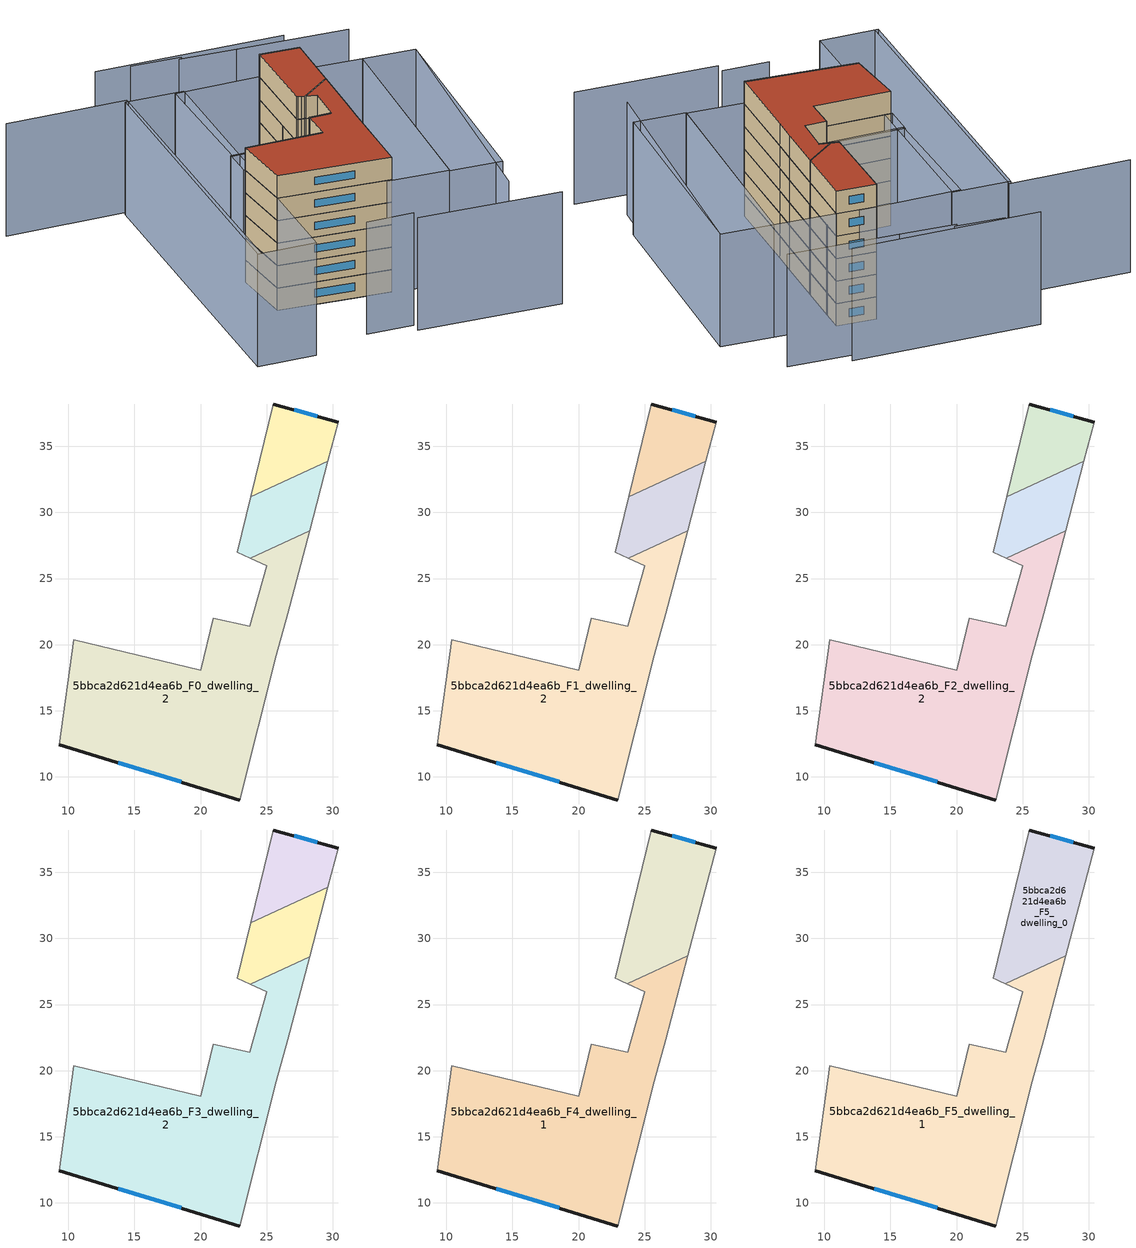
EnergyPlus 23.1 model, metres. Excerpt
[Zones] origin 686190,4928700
5bbca2d621d4ea6b_F0_dwelling_0
 floor ground (EU_floor_Construction): 29.62,33.88 30.39,36.82 25.51,38.2 23.81,31.18 z0
 wall outside (EU_wall_Construction): 25.51,38.2 30.39,36.82 z0:3
 wall adiabatic (EU_wall_Construction): 30.39,36.82 29.62,33.88 / 23.81,31.18 25.51,38.2 z0:3
 wall to 5bbca2d621d4ea6b_F0_dwelling_1 (EU_wall_Construction): 29.62,33.88 23.81,31.18 z0:3
 window (EU_Window_Construction): 27.1,37.75 28.8,37.27 z0.98:2.02
5bbca2d621d4ea6b_F0_dwelling_1
 floor ground (EU_floor_Construction): 28.24,28.62 29.62,33.88 23.81,31.18 22.79,26.99 23.76,26.54 z0
 wall adiabatic (EU_wall_Construction): 23.76,26.54 22.79,26.99 23.81,31.18 / 29.62,33.88 28.24,28.62 z0:3
 wall to 5bbca2d621d4ea6b_F0_dwelling_2 (EU_wall_Construction): 28.24,28.62 23.76,26.54 z0:3
5bbca2d621d4ea6b_F0_dwelling_2
 floor ground (EU_floor_Construction): 22.95,8.26 25.73,19.2 26.59,22.35 28.24,28.62 23.76,26.54 25,25.98 23.71,21.38 20.96,21.99 20.03,18.07 10.42,20.39 9.33,12.45 z0
 wall outside (EU_wall_Construction): 22.95,8.26 9.33,12.45 z0:3
 wall adiabatic (EU_wall_Construction): 28.24,28.62 26.59,22.35 25.73,19.2 22.95,8.26 / 9.33,12.45 10.42,20.39 20.03,18.07 20.96,21.99 23.71,21.38 25,25.98 23.76,26.54 z0:3
 window (EU_Window_Construction): 18.52,9.62 13.76,11.09 z0.98:2.02
5bbca2d621d4ea6b_F1_dwelling_0
 floor to 5bbca2d621d4ea6b_F0_dwelling_0 (EU_floor_Construction): 29.62,33.88 30.39,36.82 25.51,38.2 23.81,31.18 z3
 wall outside (EU_wall_Construction): 25.51,38.2 30.39,36.82 z3:6
 wall adiabatic (EU_wall_Construction): 30.39,36.82 29.62,33.88 / 23.81,31.18 25.51,38.2 z3:6
 wall to 5bbca2d621d4ea6b_F1_dwelling_1 (EU_wall_Construction): 29.62,33.88 23.81,31.18 z3:6
 window (EU_Window_Construction): 27.1,37.75 28.8,37.27 z3.98:5.02
5bbca2d621d4ea6b_F1_dwelling_1
 floor to 5bbca2d621d4ea6b_F0_dwelling_1 (EU_floor_Construction): 28.24,28.62 29.62,33.88 23.81,31.18 22.79,26.99 23.76,26.54 z3
 wall adiabatic (EU_wall_Construction): 23.76,26.54 22.79,26.99 23.81,31.18 / 29.62,33.88 28.24,28.62 z3:6
 wall to 5bbca2d621d4ea6b_F1_dwelling_2 (EU_wall_Construction): 28.24,28.62 23.76,26.54 z3:6
5bbca2d621d4ea6b_F1_dwelling_2
 floor to 5bbca2d621d4ea6b_F0_dwelling_2 (EU_floor_Construction): 22.95,8.26 25.73,19.2 26.59,22.35 28.24,28.62 23.76,26.54 25,25.98 23.71,21.38 20.96,21.99 20.03,18.07 10.42,20.39 9.33,12.45 z3
 wall outside (EU_wall_Construction): 22.95,8.26 9.33,12.45 z3:6
 wall adiabatic (EU_wall_Construction): 28.24,28.62 26.59,22.35 25.73,19.2 22.95,8.26 / 9.33,12.45 10.42,20.39 20.03,18.07 20.96,21.99 23.71,21.38 25,25.98 23.76,26.54 z3:6
 window (EU_Window_Construction): 18.52,9.62 13.76,11.09 z3.98:5.02
5bbca2d621d4ea6b_F2_dwelling_0
 floor to 5bbca2d621d4ea6b_F1_dwelling_0 (EU_floor_Construction): 29.62,33.88 30.39,36.82 25.51,38.2 23.81,31.18 z6
 wall outside (EU_wall_Construction): 25.51,38.2 30.39,36.82 z6:9
 wall adiabatic (EU_wall_Construction): 30.39,36.82 29.62,33.88 / 23.81,31.18 25.51,38.2 z6:9
 wall to 5bbca2d621d4ea6b_F2_dwelling_1 (EU_wall_Construction): 29.62,33.88 23.81,31.18 z6:9
 window (EU_Window_Construction): 27.1,37.75 28.8,37.27 z6.98:8.02
5bbca2d621d4ea6b_F2_dwelling_1
 floor to 5bbca2d621d4ea6b_F1_dwelling_1 (EU_floor_Construction): 28.24,28.62 29.62,33.88 23.81,31.18 22.79,26.99 23.76,26.54 z6
 wall adiabatic (EU_wall_Construction): 23.76,26.54 22.79,26.99 23.81,31.18 / 29.62,33.88 28.24,28.62 z6:9
 wall to 5bbca2d621d4ea6b_F2_dwelling_2 (EU_wall_Construction): 28.24,28.62 23.76,26.54 z6:9
5bbca2d621d4ea6b_F2_dwelling_2
 floor to 5bbca2d621d4ea6b_F1_dwelling_2 (EU_floor_Construction): 22.95,8.26 25.73,19.2 26.59,22.35 28.24,28.62 23.76,26.54 25,25.98 23.71,21.38 20.96,21.99 20.03,18.07 10.42,20.39 9.33,12.45 z6
 wall outside (EU_wall_Construction): 22.95,8.26 9.33,12.45 z6:9
 wall adiabatic (EU_wall_Construction): 28.24,28.62 26.59,22.35 25.73,19.2 22.95,8.26 / 9.33,12.45 10.42,20.39 20.03,18.07 20.96,21.99 23.71,21.38 25,25.98 23.76,26.54 z6:9
 window (EU_Window_Construction): 18.52,9.62 13.76,11.09 z6.98:8.02
5bbca2d621d4ea6b_F3_dwelling_0
 floor to 5bbca2d621d4ea6b_F2_dwelling_0 (EU_floor_Construction): 29.62,33.88 30.39,36.82 25.51,38.2 23.81,31.18 z9
 wall outside (EU_wall_Construction): 25.51,38.2 30.39,36.82 z9:12
 wall adiabatic (EU_wall_Construction): 30.39,36.82 29.62,33.88 / 23.81,31.18 25.51,38.2 z9:12
 wall to 5bbca2d621d4ea6b_F3_dwelling_1 (EU_wall_Construction): 29.62,33.88 23.81,31.18 z9:12
 window (EU_Window_Construction): 27.1,37.75 28.8,37.27 z9.98:11.02
5bbca2d621d4ea6b_F3_dwelling_1
 floor to 5bbca2d621d4ea6b_F2_dwelling_1 (EU_floor_Construction): 28.24,28.62 29.62,33.88 23.81,31.18 22.79,26.99 23.76,26.54 z9
 wall adiabatic (EU_wall_Construction): 23.76,26.54 22.79,26.99 23.81,31.18 / 29.62,33.88 28.24,28.62 z9:12
 wall to 5bbca2d621d4ea6b_F3_dwelling_2 (EU_wall_Construction): 28.24,28.62 23.76,26.54 z9:12
5bbca2d621d4ea6b_F3_dwelling_2
 floor to 5bbca2d621d4ea6b_F2_dwelling_2 (EU_floor_Construction): 22.95,8.26 25.73,19.2 26.59,22.35 28.24,28.62 23.76,26.54 25,25.98 23.71,21.38 20.96,21.99 20.03,18.07 10.42,20.39 9.33,12.45 z9
 wall outside (EU_wall_Construction): 22.95,8.26 9.33,12.45 z9:12
 wall adiabatic (EU_wall_Construction): 28.24,28.62 26.59,22.35 25.73,19.2 22.95,8.26 / 9.33,12.45 10.42,20.39 20.03,18.07 20.96,21.99 23.71,21.38 25,25.98 23.76,26.54 z9:12
 window (EU_Window_Construction): 18.52,9.62 13.76,11.09 z9.98:11.02
5bbca2d621d4ea6b_F4_dwelling_0
 floor to 5bbca2d621d4ea6b_F3_dwelling_0 (EU_floor_Construction): 29.62,33.88 30.39,36.82 25.51,38.2 23.81,31.18 z12
 floor to 5bbca2d621d4ea6b_F3_dwelling_1 (EU_floor_Construction): 28.26,28.71 29.62,33.88 23.81,31.18 22.79,26.99 23.23,26.79 23.26,26.77 23.68,26.58 z12
 wall outside (EU_wall_Construction): 25.51,38.2 30.39,36.82 z12:15
 wall adiabatic (EU_wall_Construction): 30.39,36.82 28.26,28.71 / 23.68,26.58 23.26,26.77 22.96,26.91 22.79,26.99 25.51,38.2 z12:15
 wall to 5bbca2d621d4ea6b_F4_dwelling_1 (EU_wall_Construction): 28.26,28.71 23.68,26.58 z12:15
 window (EU_Window_Construction): 27.1,37.75 28.8,37.27 z12.98:14.02
5bbca2d621d4ea6b_F4_dwelling_1
 floor to 5bbca2d621d4ea6b_F3_dwelling_1 (EU_floor_Construction): 28.24,28.62 28.26,28.71 23.68,26.58 23.76,26.54 z12
 floor to 5bbca2d621d4ea6b_F3_dwelling_2 (EU_floor_Construction): 22.95,8.26 25.73,19.2 26.59,22.35 28.24,28.62 23.76,26.54 25,25.98 23.71,21.38 20.96,21.99 20.03,18.07 10.42,20.39 9.33,12.45 z12
 wall outside (EU_wall_Construction): 22.95,8.26 9.33,12.45 z12:15
 wall adiabatic (EU_wall_Construction): 9.33,12.45 10.42,20.39 20.03,18.07 20.96,21.99 23.71,21.38 25,25.98 23.68,26.58 / 28.26,28.71 26.59,22.35 25.73,19.2 22.95,8.26 z12:15
 window (EU_Window_Construction): 18.52,9.62 13.76,11.09 z12.98:14.02
5bbca2d621d4ea6b_F5_dwelling_0
 floor to 5bbca2d621d4ea6b_F4_dwelling_0 (EU_floor_Construction): 28.26,28.71 30.39,36.82 25.51,38.2 22.79,26.99 22.96,26.91 23.26,26.77 23.68,26.58 z15
 wall outside (EU_wall_Construction): 25.51,38.2 30.39,36.82 z15:18
 wall adiabatic (EU_wall_Construction): 30.39,36.82 28.26,28.71 / 23.68,26.58 23.26,26.77 22.96,26.91 22.79,26.99 25.51,38.2 z15:18
 wall to 5bbca2d621d4ea6b_F5_dwelling_1 (EU_wall_Construction): 28.26,28.71 23.68,26.58 z15:18
 window (EU_Window_Construction): 27.1,37.75 28.8,37.27 z15.98:17.02
 roof outside (EU_roof_Construction): 30.39,36.82 28.26,28.71 23.68,26.58 23.26,26.77 22.96,26.91 22.79,26.99 25.51,38.2 z18
5bbca2d621d4ea6b_F5_dwelling_1
 floor to 5bbca2d621d4ea6b_F4_dwelling_1 (EU_floor_Construction): 22.95,8.26 25.73,19.2 26.59,22.35 28.26,28.71 23.68,26.58 25,25.98 23.71,21.38 20.96,21.99 20.03,18.07 10.42,20.39 9.33,12.45 z15
 wall outside (EU_wall_Construction): 22.95,8.26 9.33,12.45 z15:18
 wall adiabatic (EU_wall_Construction): 9.33,12.45 10.42,20.39 20.03,18.07 20.96,21.99 23.71,21.38 25,25.98 23.68,26.58 / 28.26,28.71 26.59,22.35 25.73,19.2 22.95,8.26 z15:18
 window (EU_Window_Construction): 18.52,9.62 13.76,11.09 z15.98:17.02
 roof outside (EU_roof_Construction): 28.26,28.71 26.59,22.35 25.73,19.2 22.95,8.26 9.33,12.45 10.42,20.39 20.03,18.07 20.96,21.99 23.71,21.38 25,25.98 23.68,26.58 z18
shading: 33.8,-0.23 44.38,32.83 / 41,41.54 27.4,45.24 / 14.3,1.48 20.15,0.04 / 19.81,-1.21 37.36,-5.96 / -5.45,46.34 9.5,42.7 / 9.5,42.7 -0.27,2.66 / 27.4,45.24 20.52,47.28 / 20.94,47.5 14.86,49.29 / 33.94,44.83 10.7,50.61 / 29.77,6.04 37.96,34.67 / 37.96,34.67 44.38,32.83 / 44.38,32.83 36.19,4.21 / 36.19,4.21 29.77,6.04 / 20.96,21.99 20.03,18.07 / 20.03,18.07 10.26,20.4 / 10.26,20.4 11.19,24.32 / 11.19,24.32 20.96,21.99 / 30.39,36.82 37.96,34.66 / 37.96,34.66 29.84,6.14 / 29.84,6.14 22.27,8.3 / 22.27,8.3 30.39,36.82 / 16.24,40.53 6.45,0.76 / 6.45,0.76 -0.8,2.55 / -0.8,2.55 8.99,42.32 / 8.99,42.32 16.24,40.53 / 15,40.58 27.65,37.72 / 27.65,37.72 23.9,21.13 / 23.9,21.13 11.25,23.99 / 11.25,23.99 15,40.58 z0:15
[Building]
EU S2 Campaign: North Axis=0; Terrain=City; Solar Distribution=FullExterior
[Site:Location]
Bologna: Latitude=44.5; Longitude=11.25; Time Zone=1; Elevation=37
[SizingPeriod:WeatherFileDays]
AnnualSizingPeriod: Begin Month=1; Begin Day of Month=1; End Month=12; End Day of Month=31; Day of Week for Start Day=Monday; Use Weather File Daylight Saving Period=No; Use Weather File Rain and Snow Indicators=No
[MATERIAL]
EU_InternalMass_Material: Roughness=MediumRough; Thickness=0.1; Conductivity=1; Density=1800; Specific Heat=900; Thermal Absorptance=0.9; Solar Absorptance=0.7; Visible Absorptance=0.7
[MATERIAL:NOMASS] Roughness=MediumRough; Thermal Absorptance=0.9; Solar Absorptance=0.7; Visible Absorptance=0.7
Name | Thermal Resistance
EU_wall_NoMass | 0.905828
EU_roof_NoMass | 0.37593
EU_floor_NoMass | 0.67114
[WINDOWMATERIAL:SIMPLEGLAZINGSYSTEM]
EU_Window_SimpleGlazing: UFactor=4.52486; Solar Heat Gain Coefficient=0.85; Visible Transmittance=0.85
[CONSTRUCTION]
EU_wall_Construction: EU_wall_NoMass
EU_roof_Construction: EU_roof_NoMass
EU_floor_Construction: EU_floor_NoMass
EU_InternalMass_Construction: EU_InternalMass_Material
EU_Window_Construction: EU_Window_SimpleGlazing
[ZONE] Type=1; Multiplier=1; Ceiling Height=autocalculate; Floor Area=autocalculate; Part of Total Floor Area=Yes
Name | Volume
5bbca2d621d4ea6b_F0_dwelling_0 | 77.4456
5bbca2d621d4ea6b_F1_dwelling_0; 5bbca2d621d4ea6b_F2_dwelling_0; 5bbca2d621d4ea6b_F3_dwelling_0 | 77.4448
5bbca2d621d4ea6b_F4_dwelling_0 | 154.478
5bbca2d621d4ea6b_F5_dwelling_0 | 154.485
5bbca2d621d4ea6b_F0_dwelling_1 | 78.0483
5bbca2d621d4ea6b_F1_dwelling_1; 5bbca2d621d4ea6b_F2_dwelling_1; 5bbca2d621d4ea6b_F3_dwelling_1 | 78.0491
5bbca2d621d4ea6b_F4_dwelling_1 | 491.206
5bbca2d621d4ea6b_F5_dwelling_1 | 491.214
5bbca2d621d4ea6b_F0_dwelling_2; 5bbca2d621d4ea6b_F1_dwelling_2; 5bbca2d621d4ea6b_F2_dwelling_2; 5bbca2d621d4ea6b_F3_dwelling_2 | 490.192
[INTERNALMASS] Construction=EU_InternalMass_Construction
Name | Zone or ZoneList | Surface Area
5bbca2d621d4ea6b_F0_dwelling_0_EU_InternalMass | 5bbca2d621d4ea6b_F0_dwelling_0 | 25.8132
5bbca2d621d4ea6b_F0_dwelling_1_EU_InternalMass | 5bbca2d621d4ea6b_F0_dwelling_1 | 26.0169
5bbca2d621d4ea6b_F0_dwelling_2_EU_InternalMass | 5bbca2d621d4ea6b_F0_dwelling_2 | 163.397
5bbca2d621d4ea6b_F1_dwelling_0_EU_InternalMass | 5bbca2d621d4ea6b_F1_dwelling_0 | 25.8132
5bbca2d621d4ea6b_F1_dwelling_1_EU_InternalMass | 5bbca2d621d4ea6b_F1_dwelling_1 | 26.0169
5bbca2d621d4ea6b_F1_dwelling_2_EU_InternalMass | 5bbca2d621d4ea6b_F1_dwelling_2 | 163.397
5bbca2d621d4ea6b_F2_dwelling_0_EU_InternalMass | 5bbca2d621d4ea6b_F2_dwelling_0 | 25.8132
5bbca2d621d4ea6b_F2_dwelling_1_EU_InternalMass | 5bbca2d621d4ea6b_F2_dwelling_1 | 26.0169
5bbca2d621d4ea6b_F2_dwelling_2_EU_InternalMass | 5bbca2d621d4ea6b_F2_dwelling_2 | 163.397
5bbca2d621d4ea6b_F3_dwelling_0_EU_InternalMass | 5bbca2d621d4ea6b_F3_dwelling_0 | 25.8132
5bbca2d621d4ea6b_F3_dwelling_1_EU_InternalMass | 5bbca2d621d4ea6b_F3_dwelling_1 | 26.0169
5bbca2d621d4ea6b_F3_dwelling_2_EU_InternalMass | 5bbca2d621d4ea6b_F3_dwelling_2 | 163.397
5bbca2d621d4ea6b_F4_dwelling_0_EU_InternalMass | 5bbca2d621d4ea6b_F4_dwelling_0 | 51.4975
5bbca2d621d4ea6b_F4_dwelling_1_EU_InternalMass | 5bbca2d621d4ea6b_F4_dwelling_1 | 163.737
5bbca2d621d4ea6b_F5_dwelling_0_EU_InternalMass | 5bbca2d621d4ea6b_F5_dwelling_0 | 51.4975
5bbca2d621d4ea6b_F5_dwelling_1_EU_InternalMass | 5bbca2d621d4ea6b_F5_dwelling_1 | 163.737
[OTHEREQUIPMENT] Fuel Type=Electricity; Design Level Calculation Method=Watts/Area; Power per Zone Floor Area=1; Fraction Latent=0; Fraction Radiant=0; Fraction Lost=0; Carbon Dioxide Generation Rate=0; EndUse Subcategory=EU_Step8_InternalGains
Name | Zone or ZoneList or Space or SpaceList | Schedule
EU_Step8_InternalGain_5bbca2d621d4ea6b_F0_dwelling_0_f000 | 5bbca2d621d4ea6b_F0_dwelling_0 | EU_Step8_GainSchedule_5bbca2d621d4ea6b_F0_dwelling_0_f000
EU_Step8_InternalGain_5bbca2d621d4ea6b_F0_dwelling_1_f000 | 5bbca2d621d4ea6b_F0_dwelling_1 | EU_Step8_GainSchedule_5bbca2d621d4ea6b_F0_dwelling_1_f000
EU_Step8_InternalGain_5bbca2d621d4ea6b_F0_dwelling_2_f000 | 5bbca2d621d4ea6b_F0_dwelling_2 | EU_Step8_GainSchedule_5bbca2d621d4ea6b_F0_dwelling_2_f000
EU_Step8_InternalGain_5bbca2d621d4ea6b_F1_dwelling_0_f000 | 5bbca2d621d4ea6b_F1_dwelling_0 | EU_Step8_GainSchedule_5bbca2d621d4ea6b_F1_dwelling_0_f000
EU_Step8_InternalGain_5bbca2d621d4ea6b_F1_dwelling_1_f000 | 5bbca2d621d4ea6b_F1_dwelling_1 | EU_Step8_GainSchedule_5bbca2d621d4ea6b_F1_dwelling_1_f000
EU_Step8_InternalGain_5bbca2d621d4ea6b_F1_dwelling_2_f000 | 5bbca2d621d4ea6b_F1_dwelling_2 | EU_Step8_GainSchedule_5bbca2d621d4ea6b_F1_dwelling_2_f000
EU_Step8_InternalGain_5bbca2d621d4ea6b_F2_dwelling_0_f000 | 5bbca2d621d4ea6b_F2_dwelling_0 | EU_Step8_GainSchedule_5bbca2d621d4ea6b_F2_dwelling_0_f000
EU_Step8_InternalGain_5bbca2d621d4ea6b_F2_dwelling_1_f000 | 5bbca2d621d4ea6b_F2_dwelling_1 | EU_Step8_GainSchedule_5bbca2d621d4ea6b_F2_dwelling_1_f000
EU_Step8_InternalGain_5bbca2d621d4ea6b_F2_dwelling_2_f000 | 5bbca2d621d4ea6b_F2_dwelling_2 | EU_Step8_GainSchedule_5bbca2d621d4ea6b_F2_dwelling_2_f000
EU_Step8_InternalGain_5bbca2d621d4ea6b_F3_dwelling_0_f000 | 5bbca2d621d4ea6b_F3_dwelling_0 | EU_Step8_GainSchedule_5bbca2d621d4ea6b_F3_dwelling_0_f000
EU_Step8_InternalGain_5bbca2d621d4ea6b_F3_dwelling_1_f000 | 5bbca2d621d4ea6b_F3_dwelling_1 | EU_Step8_GainSchedule_5bbca2d621d4ea6b_F3_dwelling_1_f000
EU_Step8_InternalGain_5bbca2d621d4ea6b_F3_dwelling_2_f000 | 5bbca2d621d4ea6b_F3_dwelling_2 | EU_Step8_GainSchedule_5bbca2d621d4ea6b_F3_dwelling_2_f000
EU_Step8_InternalGain_5bbca2d621d4ea6b_F4_dwelling_0_f000 | 5bbca2d621d4ea6b_F4_dwelling_0 | EU_Step8_GainSchedule_5bbca2d621d4ea6b_F4_dwelling_0_f000
EU_Step8_InternalGain_5bbca2d621d4ea6b_F4_dwelling_1_f000 | 5bbca2d621d4ea6b_F4_dwelling_1 | EU_Step8_GainSchedule_5bbca2d621d4ea6b_F4_dwelling_1_f000
EU_Step8_InternalGain_5bbca2d621d4ea6b_F5_dwelling_0_f000 | 5bbca2d621d4ea6b_F5_dwelling_0 | EU_Step8_GainSchedule_5bbca2d621d4ea6b_F5_dwelling_0_f000
EU_Step8_InternalGain_5bbca2d621d4ea6b_F5_dwelling_1_f000 | 5bbca2d621d4ea6b_F5_dwelling_1 | EU_Step8_GainSchedule_5bbca2d621d4ea6b_F5_dwelling_1_f000
[ZONEVENTILATION:DESIGNFLOWRATE] Schedule=EU_AlwaysOn; Design Flow Rate Calculation Method=AirChanges/Hour; Air Changes per Hour=0.73129; Ventilation Type=Natural; Fan Pressure Rise=0; Fan Total Efficiency=1; Constant Term Coefficient=1; Temperature Term Coefficient=0; Velocity Term Coefficient=0; Velocity Squared Term Coefficient=0; Minimum Indoor Temperature=-100; Maximum Indoor Temperature=100; Delta Temperature=-100; Minimum Outdoor Temperature=-100; Maximum Outdoor Temperature=100; Maximum Wind Speed=40
Name | Zone or ZoneList or Space or SpaceList
EU_ConstantAir_5bbca2d621d4ea6b_F0_dwelling_0 | 5bbca2d621d4ea6b_F0_dwelling_0
EU_ConstantAir_5bbca2d621d4ea6b_F0_dwelling_1 | 5bbca2d621d4ea6b_F0_dwelling_1
EU_ConstantAir_5bbca2d621d4ea6b_F0_dwelling_2 | 5bbca2d621d4ea6b_F0_dwelling_2
EU_ConstantAir_5bbca2d621d4ea6b_F1_dwelling_0 | 5bbca2d621d4ea6b_F1_dwelling_0
EU_ConstantAir_5bbca2d621d4ea6b_F1_dwelling_1 | 5bbca2d621d4ea6b_F1_dwelling_1
EU_ConstantAir_5bbca2d621d4ea6b_F1_dwelling_2 | 5bbca2d621d4ea6b_F1_dwelling_2
EU_ConstantAir_5bbca2d621d4ea6b_F2_dwelling_0 | 5bbca2d621d4ea6b_F2_dwelling_0
EU_ConstantAir_5bbca2d621d4ea6b_F2_dwelling_1 | 5bbca2d621d4ea6b_F2_dwelling_1
EU_ConstantAir_5bbca2d621d4ea6b_F2_dwelling_2 | 5bbca2d621d4ea6b_F2_dwelling_2
EU_ConstantAir_5bbca2d621d4ea6b_F3_dwelling_0 | 5bbca2d621d4ea6b_F3_dwelling_0
EU_ConstantAir_5bbca2d621d4ea6b_F3_dwelling_1 | 5bbca2d621d4ea6b_F3_dwelling_1
EU_ConstantAir_5bbca2d621d4ea6b_F3_dwelling_2 | 5bbca2d621d4ea6b_F3_dwelling_2
EU_ConstantAir_5bbca2d621d4ea6b_F4_dwelling_0 | 5bbca2d621d4ea6b_F4_dwelling_0
EU_ConstantAir_5bbca2d621d4ea6b_F4_dwelling_1 | 5bbca2d621d4ea6b_F4_dwelling_1
EU_ConstantAir_5bbca2d621d4ea6b_F5_dwelling_0 | 5bbca2d621d4ea6b_F5_dwelling_0
EU_ConstantAir_5bbca2d621d4ea6b_F5_dwelling_1 | 5bbca2d621d4ea6b_F5_dwelling_1
[HVACTEMPLATE:THERMOSTAT] Constant Heating Setpoint=20; Constant Cooling Setpoint=50
EU_HeatOnly_5bbca2d621d4ea6b_F0_dwelling_0; EU_HeatOnly_5bbca2d621d4ea6b_F0_dwelling_1; EU_HeatOnly_5bbca2d621d4ea6b_F0_dwelling_2; EU_HeatOnly_5bbca2d621d4ea6b_F1_dwelling_0; EU_HeatOnly_5bbca2d621d4ea6b_F1_dwelling_1; EU_HeatOnly_5bbca2d621d4ea6b_F1_dwelling_2; EU_HeatOnly_5bbca2d621d4ea6b_F2_dwelling_0; EU_HeatOnly_5bbca2d621d4ea6b_F2_dwelling_1; EU_HeatOnly_5bbca2d621d4ea6b_F2_dwelling_2; EU_HeatOnly_5bbca2d621d4ea6b_F3_dwelling_0; EU_HeatOnly_5bbca2d621d4ea6b_F3_dwelling_1; EU_HeatOnly_5bbca2d621d4ea6b_F3_dwelling_2; EU_HeatOnly_5bbca2d621d4ea6b_F4_dwelling_0; EU_HeatOnly_5bbca2d621d4ea6b_F4_dwelling_1; EU_HeatOnly_5bbca2d621d4ea6b_F5_dwelling_0; EU_HeatOnly_5bbca2d621d4ea6b_F5_dwelling_1
[HVACTEMPLATE:ZONE:IDEALLOADSAIRSYSTEM] System Availability Schedule=EU_AlwaysOn; Maximum Heating Supply Air Temperature=50; Minimum Cooling Supply Air Temperature=13; Maximum Heating Supply Air Humidity Ratio=0.0156; Minimum Cooling Supply Air Humidity Ratio=0.0077; Heating Limit=NoLimit; Cooling Limit=NoLimit; Heating Availability Schedule=EU_AlwaysOn; Cooling Availability Schedule=EU_CoolingOff; Dehumidification Control Type=ConstantSensibleHeatRatio; Cooling Sensible Heat Ratio=0.7; Dehumidification Setpoint=60; Humidification Control Type=None; Humidification Setpoint=30; Outdoor Air Method=None; Outdoor Air Flow Rate per Person=0.00944; Outdoor Air Flow Rate per Zone Floor Area=0; Outdoor Air Flow Rate per Zone=0; Demand Controlled Ventilation Type=None; Outdoor Air Economizer Type=NoEconomizer; Heat Recovery Type=None; Sensible Heat Recovery Effectiveness=0.7; Latent Heat Recovery Effectiveness=0.65
Name | Template Thermostat
5bbca2d621d4ea6b_F0_dwelling_0 | EU_HeatOnly_5bbca2d621d4ea6b_F0_dwelling_0
5bbca2d621d4ea6b_F0_dwelling_1 | EU_HeatOnly_5bbca2d621d4ea6b_F0_dwelling_1
5bbca2d621d4ea6b_F0_dwelling_2 | EU_HeatOnly_5bbca2d621d4ea6b_F0_dwelling_2
5bbca2d621d4ea6b_F1_dwelling_0 | EU_HeatOnly_5bbca2d621d4ea6b_F1_dwelling_0
5bbca2d621d4ea6b_F1_dwelling_1 | EU_HeatOnly_5bbca2d621d4ea6b_F1_dwelling_1
5bbca2d621d4ea6b_F1_dwelling_2 | EU_HeatOnly_5bbca2d621d4ea6b_F1_dwelling_2
5bbca2d621d4ea6b_F2_dwelling_0 | EU_HeatOnly_5bbca2d621d4ea6b_F2_dwelling_0
5bbca2d621d4ea6b_F2_dwelling_1 | EU_HeatOnly_5bbca2d621d4ea6b_F2_dwelling_1
5bbca2d621d4ea6b_F2_dwelling_2 | EU_HeatOnly_5bbca2d621d4ea6b_F2_dwelling_2
5bbca2d621d4ea6b_F3_dwelling_0 | EU_HeatOnly_5bbca2d621d4ea6b_F3_dwelling_0
5bbca2d621d4ea6b_F3_dwelling_1 | EU_HeatOnly_5bbca2d621d4ea6b_F3_dwelling_1
5bbca2d621d4ea6b_F3_dwelling_2 | EU_HeatOnly_5bbca2d621d4ea6b_F3_dwelling_2
5bbca2d621d4ea6b_F4_dwelling_0 | EU_HeatOnly_5bbca2d621d4ea6b_F4_dwelling_0
5bbca2d621d4ea6b_F4_dwelling_1 | EU_HeatOnly_5bbca2d621d4ea6b_F4_dwelling_1
5bbca2d621d4ea6b_F5_dwelling_0 | EU_HeatOnly_5bbca2d621d4ea6b_F5_dwelling_0
5bbca2d621d4ea6b_F5_dwelling_1 | EU_HeatOnly_5bbca2d621d4ea6b_F5_dwelling_1
[SIZING:ZONE] Zone Cooling Design Supply Air Temperature Input Method=SupplyAirTemperature; Zone Cooling Design Supply Air Temperature=13; Zone Heating Design Supply Air Temperature Input Method=SupplyAirTemperature; Zone Heating Design Supply Air Temperature=50; Zone Cooling Design Supply Air Humidity Ratio=0.008; Zone Heating Design Supply Air Humidity Ratio=0.008; Cooling Design Air Flow Method=DesignDay; Cooling Design Air Flow Rate=0; Cooling Minimum Air Flow per Zone Floor Area=0.000762; Cooling Minimum Air Flow=0; Cooling Minimum Air Flow Fraction=0.2; Heating Design Air Flow Method=DesignDay; Heating Design Air Flow Rate=0; Heating Maximum Air Flow per Zone Floor Area=0.002032; Heating Maximum Air Flow=0.141576; Heating Maximum Air Flow Fraction=0.3; Account for Dedicated Outdoor Air System=No; Dedicated Outdoor Air System Control Strategy=NeutralSupplyAir; Dedicated Outdoor Air Low Setpoint Temperature for Design=autosize; Dedicated Outdoor Air High Setpoint Temperature for Design=autosize; Zone Load Sizing Method=Sensible Load Only No Latent Load; Zone Latent Cooling Design Supply Air Humidity Ratio Input Method=HumidityRatioDifference; Zone Cooling Design Supply Air Humidity Ratio Difference=0.005; Zone Latent Heating Design Supply Air Humidity Ratio Input Method=HumidityRatioDifference; Zone Humidification Design Supply Air Humidity Ratio Difference=0.005
5bbca2d621d4ea6b_F0_dwelling_0; 5bbca2d621d4ea6b_F0_dwelling_1; 5bbca2d621d4ea6b_F0_dwelling_2; 5bbca2d621d4ea6b_F1_dwelling_0; 5bbca2d621d4ea6b_F1_dwelling_1; 5bbca2d621d4ea6b_F1_dwelling_2; 5bbca2d621d4ea6b_F2_dwelling_0; 5bbca2d621d4ea6b_F2_dwelling_1; 5bbca2d621d4ea6b_F2_dwelling_2; 5bbca2d621d4ea6b_F3_dwelling_0; 5bbca2d621d4ea6b_F3_dwelling_1; 5bbca2d621d4ea6b_F3_dwelling_2; 5bbca2d621d4ea6b_F4_dwelling_0; 5bbca2d621d4ea6b_F4_dwelling_1; 5bbca2d621d4ea6b_F5_dwelling_0; 5bbca2d621d4ea6b_F5_dwelling_1
[SCHEDULE:CONSTANT]
Name | Hourly Value
EU_AlwaysOn | 1
EU_CoolingOff | 0
[SCHEDULE:FILE] Column Number=1; Rows to Skip at Top=0; Number of Hours of Data=8760; Column Separator=Comma; Interpolate to Timestep=No; Minutes per Item=60; Adjust Schedule for Daylight Savings=Yes
Name | File
EU_Step8_GainSchedule_5bbca2d621d4ea6b_F0_dwelling_0_f000 | ../../schedules/5bbca2d621d4ea6b/5bbca2d621d4ea6b_F0_dwelling_0_f000_gain.csv
EU_Step8_GainSchedule_5bbca2d621d4ea6b_F0_dwelling_1_f000 | ../../schedules/5bbca2d621d4ea6b/5bbca2d621d4ea6b_F0_dwelling_1_f000_gain.csv
EU_Step8_GainSchedule_5bbca2d621d4ea6b_F0_dwelling_2_f000 | ../../schedules/5bbca2d621d4ea6b/5bbca2d621d4ea6b_F0_dwelling_2_f000_gain.csv
EU_Step8_GainSchedule_5bbca2d621d4ea6b_F1_dwelling_0_f000 | ../../schedules/5bbca2d621d4ea6b/5bbca2d621d4ea6b_F1_dwelling_0_f000_gain.csv
EU_Step8_GainSchedule_5bbca2d621d4ea6b_F1_dwelling_1_f000 | ../../schedules/5bbca2d621d4ea6b/5bbca2d621d4ea6b_F1_dwelling_1_f000_gain.csv
EU_Step8_GainSchedule_5bbca2d621d4ea6b_F1_dwelling_2_f000 | ../../schedules/5bbca2d621d4ea6b/5bbca2d621d4ea6b_F1_dwelling_2_f000_gain.csv
EU_Step8_GainSchedule_5bbca2d621d4ea6b_F2_dwelling_0_f000 | ../../schedules/5bbca2d621d4ea6b/5bbca2d621d4ea6b_F2_dwelling_0_f000_gain.csv
EU_Step8_GainSchedule_5bbca2d621d4ea6b_F2_dwelling_1_f000 | ../../schedules/5bbca2d621d4ea6b/5bbca2d621d4ea6b_F2_dwelling_1_f000_gain.csv
EU_Step8_GainSchedule_5bbca2d621d4ea6b_F2_dwelling_2_f000 | ../../schedules/5bbca2d621d4ea6b/5bbca2d621d4ea6b_F2_dwelling_2_f000_gain.csv
EU_Step8_GainSchedule_5bbca2d621d4ea6b_F3_dwelling_0_f000 | ../../schedules/5bbca2d621d4ea6b/5bbca2d621d4ea6b_F3_dwelling_0_f000_gain.csv
EU_Step8_GainSchedule_5bbca2d621d4ea6b_F3_dwelling_1_f000 | ../../schedules/5bbca2d621d4ea6b/5bbca2d621d4ea6b_F3_dwelling_1_f000_gain.csv
EU_Step8_GainSchedule_5bbca2d621d4ea6b_F3_dwelling_2_f000 | ../../schedules/5bbca2d621d4ea6b/5bbca2d621d4ea6b_F3_dwelling_2_f000_gain.csv
EU_Step8_GainSchedule_5bbca2d621d4ea6b_F4_dwelling_0_f000 | ../../schedules/5bbca2d621d4ea6b/5bbca2d621d4ea6b_F4_dwelling_0_f000_gain.csv
EU_Step8_GainSchedule_5bbca2d621d4ea6b_F4_dwelling_1_f000 | ../../schedules/5bbca2d621d4ea6b/5bbca2d621d4ea6b_F4_dwelling_1_f000_gain.csv
EU_Step8_GainSchedule_5bbca2d621d4ea6b_F5_dwelling_0_f000 | ../../schedules/5bbca2d621d4ea6b/5bbca2d621d4ea6b_F5_dwelling_0_f000_gain.csv
EU_Step8_GainSchedule_5bbca2d621d4ea6b_F5_dwelling_1_f000 | ../../schedules/5bbca2d621d4ea6b/5bbca2d621d4ea6b_F5_dwelling_1_f000_gain.csv
